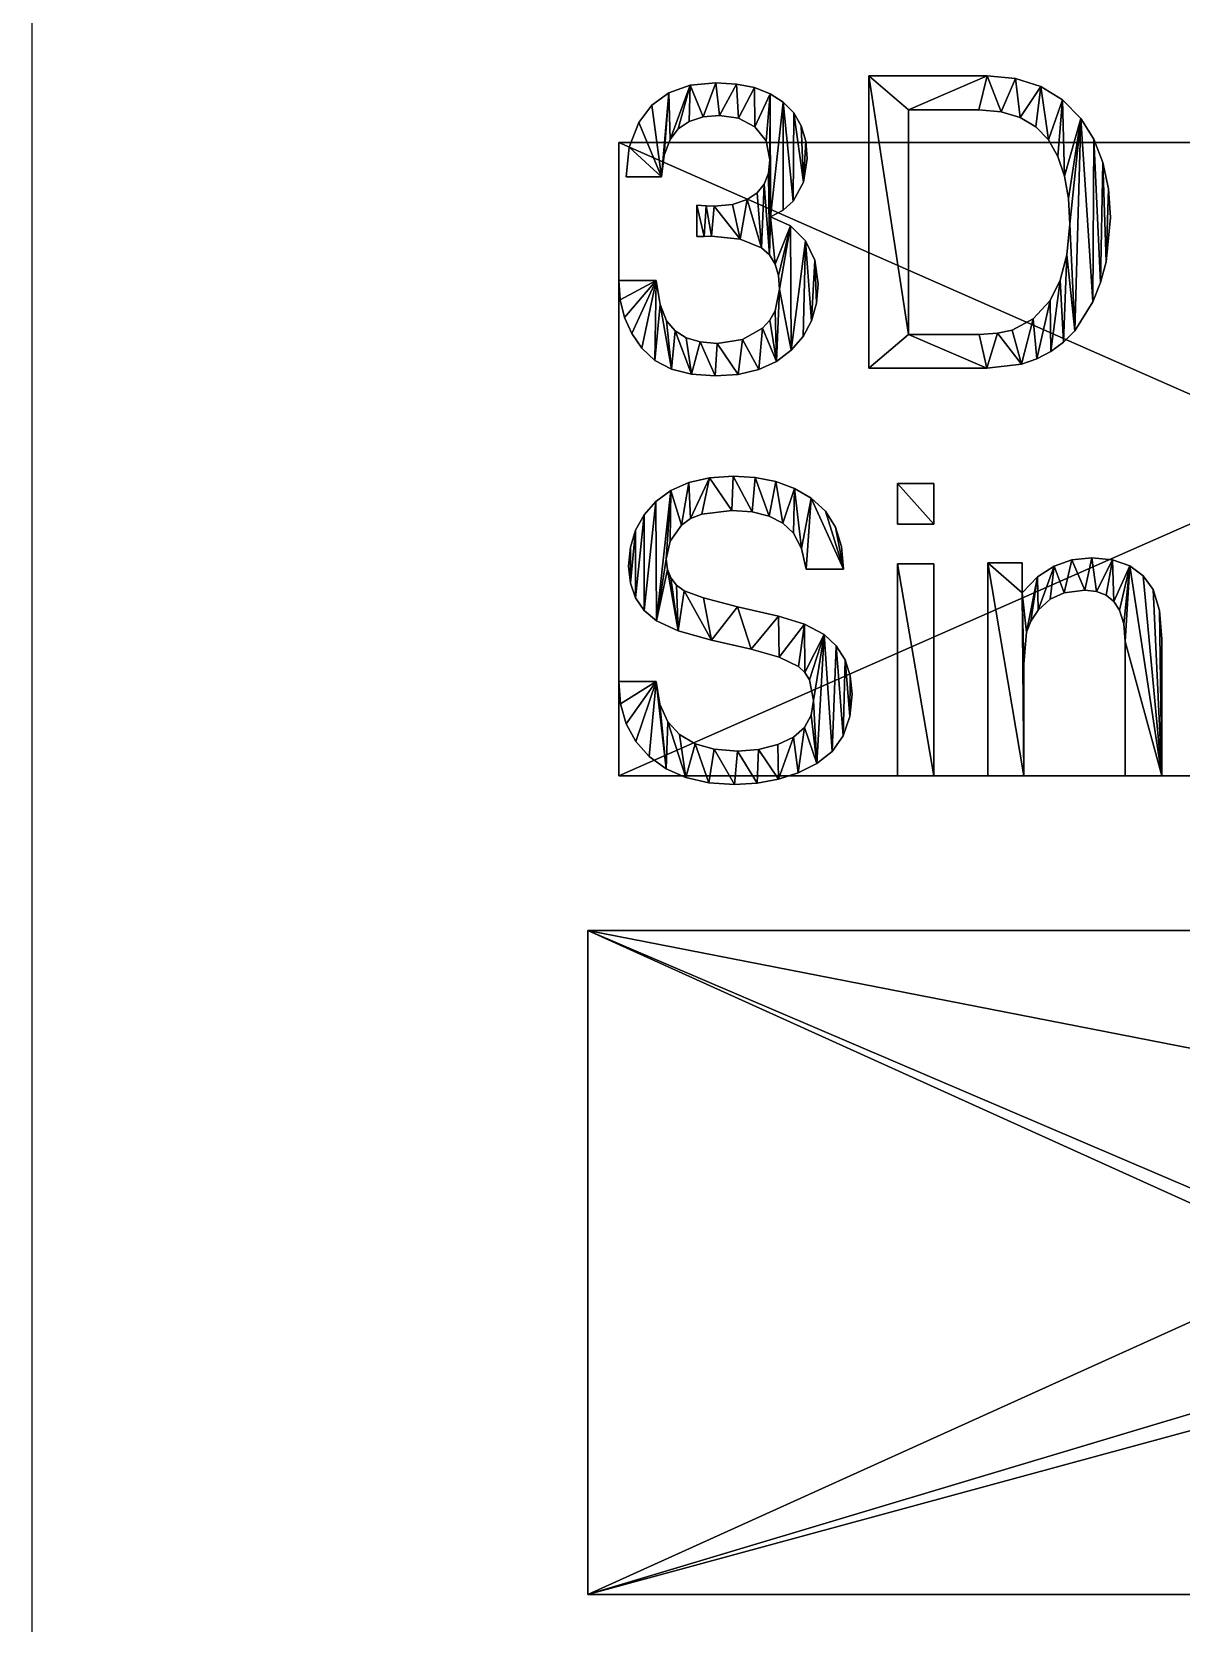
# Model space of a CAD drawing. Extents: x 12 to 260, y 24 to 184.
# Drawn here: x 11.6 to 48.8, y 64.9 to 116.4 of the extents above; entities that cross this region are included whole.
import ezdxf

# ---------------------------------------------------------------- set-up
doc = ezdxf.new("R2010")
doc.units = 0
doc.layers.get('0').update_dxf_attribs({"color": 13, "linetype": 'CONTINUOUS'})

# ---------------------------------------------------------------- blocks, each defined once
blk = doc.blocks.new('BUILD_BOX')
for p, q in [((0, 160.02), (0, 0)), ((0, 160.02, 149.86), (0, 0, 149.86))]:
    blk.add_line(p, q)
at = {"color": 254}
mesh = blk.add_polyface(dxfattribs=at)
corners = [(248.92, 0), (0, 160.02), (0, 0), (248.92, 160.02)]
mesh.append_faces([[corners[k] for k in face] for face in [(0, 1, 2), (1, 0, 3)]], dxfattribs={"vtx0": -1, "color": 254})
blk = doc.blocks.new('3D_PRINTER_BUILD_VOLUME')
blk.add_blockref('BUILD_BOX', (0, 0))
blk = doc.blocks.new('GROUP_5')
at = {"color": 178}
for p, q in [((1.622, 22.111, 0.051), (2.312, 22.353, 0.051)), ((2.312, 22.353, 0.051), (3.138, 22.433, 0.051)), ((3.138, 22.433, 0.051), (3.803, 22.394, 0.051)), ((3.803, 22.394, 0.051), (4.389, 22.276, 0.051)), ((4.389, 22.276, 0.051), (4.895, 22.08, 0.051)), ((8.085, 13.194, 0.051), (8.085, 22.659, 0.051)), ((0.644, 21.145, 0.051), (1.066, 21.708, 0.051)), ((1.066, 21.708, 0.051), (1.622, 22.111, 0.051)), ((4.895, 22.08, 0.051), (5.322, 21.805, 0.051)), ((5.322, 21.805, 0.051), (5.66, 21.456, 0.051)), ((2.279, 21.183, 0.051), (1.923, 20.942, 0.051)), ((2.725, 21.328, 0.051), (2.279, 21.183, 0.051)), ((3.26, 21.377, 0.051), (2.725, 21.328, 0.051)), ((3.87, 21.283, 0.051), (3.26, 21.377, 0.051)), ((4.4, 21.003, 0.051), (3.87, 21.283, 0.051)), ((5.66, 21.456, 0.051), (5.901, 21.036, 0.051)), ((9.374, 21.557, 0.051), (9.374, 14.29, 0.051)), ((12.988, 21.314, 0.051), (12.371, 21.496, 0.051)), ((13.497, 21.01, 0.051), (12.988, 21.314, 0.051)), ((1.656, 20.603, 0.051), (1.464, 20.088, 0.051)), ((1.923, 20.942, 0.051), (1.656, 20.603, 0.051)), ((4.768, 20.55, 0.051), (4.4, 21.003, 0.051)), ((5.901, 21.036, 0.051), (6.046, 20.546, 0.051)), ((13.9, 20.584, 0.051), (13.497, 21.01, 0.051)), ((1.464, 20.088, 0.051), (1.379, 19.392, 0.051)), ((4.89, 19.94, 0.051), (4.768, 20.55, 0.051)), ((6.046, 20.546, 0.051), (6.095, 19.985, 0.051)), ((14.206, 20.049, 0.051), (13.9, 20.584, 0.051)), ((4.844, 19.511, 0.051), (4.89, 19.94, 0.051)), ((6.095, 19.985, 0.051), (5.98, 19.215, 0.051)), ((14.424, 19.415, 0.051), (14.206, 20.049, 0.051)), ((1.379, 19.392, 0.051), (0.232, 19.392, 0.051)), ((4.477, 18.867, 0.051), (4.706, 19.154, 0.051)), ((4.706, 19.154, 0.051), (4.844, 19.511, 0.051)), ((5.98, 19.215, 0.051), (5.637, 18.606, 0.051)), ((14.555, 18.683, 0.051), (14.424, 19.415, 0.051)), ((3.679, 18.497, 0.051), (4.155, 18.651, 0.051)), ((4.155, 18.651, 0.051), (4.477, 18.867, 0.051)), ((5.637, 18.606, 0.051), (5.312, 18.313, 0.051)), ((2.519, 17.453, 0.051), (2.519, 18.477, 0.051)), ((2.519, 18.477, 0.051), (2.822, 18.452, 0.051)), ((2.822, 18.452, 0.051), (3.086, 18.445, 0.051)), ((3.086, 18.445, 0.051), (3.679, 18.497, 0.051)), ((5.312, 18.313, 0.051), (4.903, 18.091, 0.051)), ((4.903, 18.091, 0.051), (5.551, 17.799, 0.051)), ((5.551, 17.799, 0.051), (6.04, 17.321, 0.051)), ((2.761, 17.463, 0.051), (2.519, 17.453, 0.051)), ((2.996, 17.466, 0.051), (2.761, 17.463, 0.051)), ((4.871, 16.86, 0.051), (4.616, 17.086, 0.051)), ((6.04, 17.321, 0.051), (6.347, 16.687, 0.051)), ((5.053, 16.562, 0.051), (4.871, 16.86, 0.051)), ((5.163, 16.193, 0.051), (5.053, 16.562, 0.051)), ((6.347, 16.687, 0.051), (6.449, 15.926, 0.051)), ((0.046, 15.409, 0.051), (0, 16.029, 0.051)), ((0, 16.029, 0.051), (1.211, 16.029, 0.051)), ((1.211, 16.029, 0.051), (1.334, 15.256, 0.051)), ((5.199, 15.752, 0.051), (5.163, 16.193, 0.051)), ((13.955, 15.391, 0.051), (14.282, 16.045, 0.051)), ((5.061, 15.05, 0.051), (5.199, 15.752, 0.051)), ((6.449, 15.926, 0.051), (6.395, 15.296, 0.051)), ((0.184, 14.838, 0.051), (0.046, 15.409, 0.051)), ((1.334, 15.256, 0.051), (1.546, 14.728, 0.051)), ((4.888, 14.752, 0.051), (5.061, 15.05, 0.051)), ((6.395, 15.296, 0.051), (6.232, 14.728, 0.051)), ((13.41, 14.792, 0.051), (13.955, 15.391, 0.051)), ((0.415, 14.316, 0.051), (0.184, 14.838, 0.051)), ((1.546, 14.728, 0.051), (1.817, 14.409, 0.051)), ((4.001, 14.122, 0.051), (4.645, 14.489, 0.051)), ((4.645, 14.489, 0.051), (4.888, 14.752, 0.051)), ((6.232, 14.728, 0.051), (5.96, 14.22, 0.051)), ((12.254, 14.324, 0.051), (12.731, 14.425, 0.051)), ((12.731, 14.425, 0.051), (13.41, 14.792, 0.051)), ((0.738, 13.842, 0.051), (0.415, 14.316, 0.051)), ((1.817, 14.409, 0.051), (2.179, 14.182, 0.051)), ((2.179, 14.182, 0.051), (2.632, 14.045, 0.051)), ((2.632, 14.045, 0.051), (3.176, 14, 0.051)), ((3.176, 14, 0.051), (4.001, 14.122, 0.051)), ((5.96, 14.22, 0.051), (5.579, 13.774, 0.051)), ((14.389, 14.035, 0.051), (13.982, 13.732, 0.051)), ((14.751, 14.405, 0.051), (14.389, 14.035, 0.051)), ((1.163, 13.449, 0.051), (0.738, 13.842, 0.051)), ((1.7, 13.168, 0.051), (1.163, 13.449, 0.051)), ((5.099, 13.411, 0.051), (4.528, 13.151, 0.051)), ((5.579, 13.774, 0.051), (5.099, 13.411, 0.051)), ((13.53, 13.497, 0.051), (13.034, 13.329, 0.051)), ((13.982, 13.732, 0.051), (13.53, 13.497, 0.051)), ((2.35, 12.999, 0.051), (1.7, 13.168, 0.051)), ((3.112, 12.943, 0.051), (2.35, 12.999, 0.051)), ((3.865, 12.995, 0.051), (3.112, 12.943, 0.051)), ((4.528, 13.151, 0.051), (3.865, 12.995, 0.051)), ((1.686, 9.242, 0.051), (2.265, 9.498, 0.051)), ((2.265, 9.498, 0.051), (2.936, 9.651, 0.051)), ((2.936, 9.651, 0.051), (3.698, 9.703, 0.051)), ((3.698, 9.703, 0.051), (4.415, 9.658, 0.051)), ((4.415, 9.658, 0.051), (5.075, 9.523, 0.051)), ((5.075, 9.523, 0.051), (5.679, 9.298, 0.051)), ((5.679, 9.298, 0.051), (6.227, 8.984, 0.051)), ((9.014, 9.464, 0.051), (10.193, 9.464, 0.051)), ((9.014, 8.15, 0.051), (9.014, 9.464, 0.051)), ((10.193, 9.464, 0.051), (10.193, 8.15, 0.051)), ((0.813, 8.447, 0.051), (1.199, 8.884, 0.051)), ((1.199, 8.884, 0.051), (1.686, 9.242, 0.051)), ((6.227, 8.984, 0.051), (6.682, 8.571, 0.051)), ((0.537, 7.952, 0.051), (0.813, 8.447, 0.051)), ((2.318, 8.326, 0.051), (2.03, 8.118, 0.051)), ((2.685, 8.475, 0.051), (2.318, 8.326, 0.051)), ((3.66, 8.594, 0.051), (2.685, 8.475, 0.051)), ((4.311, 8.548, 0.051), (3.66, 8.594, 0.051)), ((4.86, 8.409, 0.051), (4.311, 8.548, 0.051)), ((5.306, 8.178, 0.051), (4.86, 8.409, 0.051)), ((6.682, 8.571, 0.051), (7.008, 8.051, 0.051)), ((0.371, 7.4, 0.051), (0.537, 7.952, 0.051)), ((2.03, 8.118, 0.051), (1.658, 7.602, 0.051)), ((5.651, 7.854, 0.051), (5.306, 8.178, 0.051)), ((5.911, 7.359, 0.051), (5.651, 7.854, 0.051)), ((7.008, 8.051, 0.051), (7.203, 7.423, 0.051)), ((10.193, 8.15, 0.051), (9.014, 8.15, 0.051)), ((0.316, 6.791, 0.051), (0.371, 7.4, 0.051)), ((1.658, 7.602, 0.051), (1.534, 7.01, 0.051)), ((6.063, 6.687, 0.051), (5.911, 7.359, 0.051)), ((7.203, 7.423, 0.051), (7.268, 6.687, 0.051)), ((0.372, 6.238, 0.051), (0.316, 6.791, 0.051)), ((1.534, 7.01, 0.051), (1.57, 6.685, 0.051)), ((9.014, 6.868, 0.051), (10.193, 6.868, 0.051)), ((9.014, 0, 0.051), (9.014, 6.868, 0.051)), ((10.193, 6.868, 0.051), (10.193, 0, 0.051)), ((11.945, 6.9, 0.051), (13.047, 6.9, 0.051)), ((11.945, 0, 0.051), (11.945, 6.9, 0.051)), ((13.047, 6.9, 0.051), (13.047, 5.921, 0.051)), ((13.551, 6.441, 0.051), (14.084, 6.791, 0.051)), ((14.084, 6.791, 0.051), (14.662, 6.989, 0.051)), ((14.662, 6.989, 0.051), (15.302, 7.055, 0.051)), ((15.302, 7.055, 0.051), (15.976, 6.991, 0.051)), ((15.976, 6.991, 0.051), (16.532, 6.799, 0.051)), ((16.532, 6.799, 0.051), (16.969, 6.478, 0.051)), ((0.542, 5.758, 0.051), (0.372, 6.238, 0.051)), ((1.57, 6.685, 0.051), (1.679, 6.407, 0.051)), ((1.679, 6.407, 0.051), (1.86, 6.176, 0.051)), ((7.268, 6.687, 0.051), (6.063, 6.687, 0.051)), ((13.047, 5.921, 0.051), (13.551, 6.441, 0.051)), ((16.969, 6.478, 0.051), (17.286, 6.03, 0.051)), ((0.823, 5.352, 0.051), (0.542, 5.758, 0.051)), ((1.86, 6.176, 0.051), (2.114, 5.992, 0.051)), ((13.958, 5.715, 0.051), (13.569, 5.36, 0.051)), ((14.406, 5.927, 0.051), (13.958, 5.715, 0.051)), ((15.083, 6.011, 0.051), (14.406, 5.927, 0.051)), ((15.457, 5.971, 0.051), (15.083, 6.011, 0.051)), ((15.769, 5.85, 0.051), (15.457, 5.971, 0.051)), ((16.018, 5.649, 0.051), (15.769, 5.85, 0.051)), ((17.286, 6.03, 0.051), (17.499, 5.349, 0.051)), ((1.218, 5.019, 0.051), (0.823, 5.352, 0.051)), ((13.569, 5.36, 0.051), (13.329, 5.013, 0.051)), ((16.204, 5.367, 0.051), (16.018, 5.649, 0.051)), ((16.344, 4.919, 0.051), (16.204, 5.367, 0.051)), ((6.011, 4.914, 0.051), (6.643, 4.574, 0.051)), ((13.329, 5.013, 0.051), (13.192, 4.655, 0.051)), ((6.643, 4.574, 0.051), (7.037, 4.205, 0.051)), ((7.037, 4.205, 0.051), (7.319, 3.761, 0.051)), ((7.319, 3.761, 0.051), (7.488, 3.242, 0.051)), ((6.023, 3.351, 0.051), (5.812, 3.543, 0.051)), ((6.174, 3.104, 0.051), (6.023, 3.351, 0.051)), ((6.295, 2.442, 0.051), (6.174, 3.104, 0.051)), ((7.488, 3.242, 0.051), (7.545, 2.648, 0.051)), ((0.054, 2.327, 0.051), (0, 3.054, 0.051)), ((0, 3.054, 0.051), (1.205, 3.054, 0.051)), ((1.205, 3.054, 0.051), (1.323, 2.324, 0.051)), ((7.545, 2.648, 0.051), (7.473, 1.918, 0.051)), ((0.236, 1.68, 0.051), (0.054, 2.327, 0.051)), ((1.323, 2.324, 0.051), (1.585, 1.746, 0.051)), ((6.223, 1.966, 0.051), (6.295, 2.442, 0.051)), ((0.544, 1.113, 0.051), (0.236, 1.68, 0.051)), ((1.585, 1.746, 0.051), (1.965, 1.334, 0.051)), ((5.65, 1.251, 0.051), (6.008, 1.569, 0.051)), ((6.008, 1.569, 0.051), (6.223, 1.966, 0.051)), ((7.473, 1.918, 0.051), (7.259, 1.3, 0.051)), ((0.98, 0.625, 0.051), (0.544, 1.113, 0.051)), ((1.965, 1.334, 0.051), (2.466, 1.04, 0.051)), ((2.466, 1.04, 0.051), (3.089, 0.864, 0.051)), ((5.148, 1.011, 0.051), (5.65, 1.251, 0.051)), ((7.259, 1.3, 0.051), (6.901, 0.794, 0.051)), ((1.527, 0.23, 0.051), (0.98, 0.625, 0.051)), ((3.089, 0.864, 0.051), (3.834, 0.805, 0.051)), ((3.834, 0.805, 0.051), (4.523, 0.857, 0.051)), ((4.523, 0.857, 0.051), (5.148, 1.011, 0.051)), ((6.901, 0.794, 0.051), (6.401, 0.399, 0.051)), ((2.17, -0.052, 0.051), (1.527, 0.23, 0.051)), ((5.806, 0.103, 0.051), (5.165, -0.108, 0.051)), ((6.401, 0.399, 0.051), (5.806, 0.103, 0.051)), ((2.909, -0.221, 0.051), (2.17, -0.052, 0.051)), ((3.744, -0.277, 0.051), (2.909, -0.221, 0.051)), ((4.477, -0.235, 0.051), (3.744, -0.277, 0.051)), ((5.165, -0.108, 0.051), (4.477, -0.235, 0.051)), ((10.193, 0, 0.051), (9.014, 0, 0.051)), ((13.105, 0, 0.051), (11.945, 0, 0.051)), ((17.569, 0, 0.051), (16.39, 0, 0.051))]:
    blk.add_line(p, q, dxfattribs=at)
for p, q in [((46.5, 20.5, 0.5), (0, 20.5, 0.5)), ((0, 20.5), (0, 20.5, 0.5)), ((0, 20.5), (0, 0)), ((0, 20.5, 0.5), (0, 0, 0.5)), ((46.5, 20.5), (0, 20.5)), ((0, 0), (46.5, 0)), ((0, 0), (0, 0, 0.5)), ((0, 0, 0.5), (46.5, 0, 0.5))]:
    blk.add_line(p, q)
for points in [[(8.085, 22.659, 0.051), (11.919, 22.659, 0.051), (12.84, 22.572, 0.051), (13.652, 22.312, 0.051), (14.354, 21.88, 0.051), (14.947, 21.273, 0.051), (15.367, 20.605, 0.051)], [(0.232, 19.392, 0.051), (0.335, 20.346, 0.051), (0.644, 21.145, 0.051)], [(12.371, 21.496, 0.051), (11.648, 21.557, 0.051), (9.374, 21.557, 0.051)], [(15.367, 20.605, 0.051), (15.667, 19.848, 0.051), (15.847, 19.004, 0.051), (15.907, 18.072, 0.051), (15.765, 16.636, 0.051), (15.588, 15.973, 0.051)], [(14.282, 16.045, 0.051), (14.502, 16.86, 0.051), (14.599, 17.852, 0.051), (14.555, 18.683, 0.051)], [(4.616, 17.086, 0.051), (3.92, 17.371, 0.051), (2.996, 17.466, 0.051)], [(15.588, 15.973, 0.051), (15.34, 15.346, 0.051), (14.751, 14.405, 0.051)], [(9.374, 14.29, 0.051), (11.661, 14.29, 0.051), (12.254, 14.324, 0.051)], [(13.034, 13.329, 0.051), (11.906, 13.194, 0.051), (8.085, 13.194, 0.051)], [(2.114, 5.992, 0.051), (2.734, 5.76, 0.051), (3.834, 5.476, 0.051), (5.161, 5.173, 0.051), (6.011, 4.914, 0.051)], [(17.499, 5.349, 0.051), (17.569, 4.426, 0.051), (17.569, 0, 0.051)], [(5.812, 3.543, 0.051), (5.183, 3.845, 0.051), (4.278, 4.104, 0.051), (2.996, 4.394, 0.051), (1.923, 4.692, 0.051), (1.218, 5.019, 0.051)], [(13.192, 4.655, 0.051), (13.105, 3.614, 0.051), (13.105, 0, 0.051)], [(16.39, 0, 0.051), (16.39, 4.349, 0.051), (16.344, 4.919, 0.051)]]:
    blk.add_polyline3d(points, dxfattribs=at)
mesh = blk.add_polyface(dxfattribs=at)
corners = [(1.379, 19.392, 0.051), (0.335, 20.346, 0.051), (0.232, 19.392, 0.051), (0.644, 21.145, 0.051), (1.066, 21.708, 0.051), (1.622, 22.111, 0.051), (1.464, 20.088, 0.051), (1.656, 20.603, 0.051), (2.312, 22.353, 0.051), (1.923, 20.942, 0.051), (2.279, 21.183, 0.051), (2.725, 21.328, 0.051), (3.138, 22.433, 0.051), (3.26, 21.377, 0.051), (3.803, 22.394, 0.051), (3.87, 21.283, 0.051), (4.389, 22.276, 0.051), (4.4, 21.003, 0.051), (4.895, 22.08, 0.051), (4.768, 20.55, 0.051), (4.89, 19.94, 0.051), (0.046, 15.409, 0.051), (1.211, 16.029, 0.051), (0, 16.029, 0.051), (0.184, 14.838, 0.051), (0.415, 14.316, 0.051), (0.738, 13.842, 0.051), (1.163, 13.449, 0.051), (1.334, 15.256, 0.051), (1.7, 13.168, 0.051), (1.546, 14.728, 0.051), (1.817, 14.409, 0.051), (2.35, 12.999, 0.051), (2.179, 14.182, 0.051), (2.632, 14.045, 0.051), (3.112, 12.943, 0.051), (3.176, 14, 0.051), (3.865, 12.995, 0.051), (4.001, 14.122, 0.051), (4.528, 13.151, 0.051), (4.645, 14.489, 0.051), (5.099, 13.411, 0.051), (4.888, 14.752, 0.051), (5.061, 15.05, 0.051), (5.199, 15.752, 0.051), (5.579, 13.774, 0.051), (5.551, 17.799, 0.051), (6.04, 17.321, 0.051), (5.96, 14.22, 0.051), (6.232, 14.728, 0.051), (6.347, 16.687, 0.051), (6.395, 15.296, 0.051), (6.449, 15.926, 0.051), (2.761, 17.463, 0.051), (2.519, 18.477, 0.051), (2.519, 17.453, 0.051), (2.822, 18.452, 0.051), (2.996, 17.466, 0.051), (3.086, 18.445, 0.051), (3.92, 17.371, 0.051), (3.679, 18.497, 0.051), (4.155, 18.651, 0.051), (4.616, 17.086, 0.051), (4.477, 18.867, 0.051), (4.706, 19.154, 0.051), (4.871, 16.86, 0.051), (4.844, 19.511, 0.051), (4.903, 18.091, 0.051), (5.053, 16.562, 0.051), (5.163, 16.193, 0.051), (5.322, 21.805, 0.051), (5.312, 18.313, 0.051), (5.637, 18.606, 0.051), (5.66, 21.456, 0.051), (5.98, 19.215, 0.051), (5.901, 21.036, 0.051), (6.046, 20.546, 0.051), (6.095, 19.985, 0.051)]
mesh.append_faces([[corners[k] for k in face] for face in [(0, 1, 2), (21, 22, 23), (50, 51, 52), (53, 54, 55), (76, 74, 77)]], dxfattribs={"vtx0": -1, "color": 178})
mesh.append_faces([[corners[k] for k in face] for face in [(1, 0, 3), (3, 0, 4), (4, 0, 5), (5, 7, 8), (8, 11, 12), (12, 13, 14), (14, 15, 16), (16, 17, 18), (22, 27, 28), (28, 29, 30), (30, 29, 31), (31, 32, 33), (33, 32, 34), (34, 35, 36), (36, 37, 38), (38, 39, 40), (40, 41, 42), (42, 41, 43), (43, 41, 44), (46, 45, 47), (47, 49, 50), (54, 53, 56), (56, 57, 58), (58, 59, 60), (60, 59, 61), (61, 62, 63), (63, 62, 64), (64, 65, 66), (66, 65, 20), (67, 68, 46), (70, 72, 73), (73, 74, 75), (75, 74, 76)]], dxfattribs={"vtx0": -1, "vtx1": -1, "color": 178})
mesh.append_faces([[corners[k] for k in face] for face in [(44, 45, 46), (20, 65, 67), (20, 67, 18)]], dxfattribs={"vtx0": -1, "vtx1": -1, "vtx2": -1, "color": 178})
mesh.append_faces([[corners[k] for k in face] for face in [(5, 0, 6), (5, 6, 7), (8, 7, 9), (8, 9, 10), (8, 10, 11), (12, 11, 13), (14, 13, 15), (16, 15, 17), (18, 17, 19), (18, 19, 20), (22, 21, 24), (22, 24, 25), (22, 25, 26), (22, 26, 27), (28, 27, 29), (31, 29, 32), (34, 32, 35), (36, 35, 37), (38, 37, 39), (40, 39, 41), (44, 41, 45), (47, 45, 48), (47, 48, 49), (50, 49, 51), (56, 53, 57), (58, 57, 59), (61, 59, 62), (64, 62, 65), (67, 65, 68), (46, 68, 69), (46, 69, 44), (67, 70, 18), (70, 67, 71), (70, 71, 72), (73, 72, 74)]], dxfattribs={"vtx0": -1, "vtx2": -1, "color": 178})
mesh = blk.add_polyface(dxfattribs=at)
corners = [(8.085, 13.194, 0.051), (9.374, 14.29, 0.051), (8.085, 22.659, 0.051), (11.906, 13.194, 0.051), (11.661, 14.29, 0.051), (12.254, 14.324, 0.051), (13.034, 13.329, 0.051), (12.731, 14.425, 0.051), (13.41, 14.792, 0.051), (13.53, 13.497, 0.051), (13.955, 15.391, 0.051), (13.982, 13.732, 0.051), (14.282, 16.045, 0.051), (14.389, 14.035, 0.051), (14.502, 16.86, 0.051), (14.751, 14.405, 0.051), (14.599, 17.852, 0.051), (9.374, 21.557, 0.051), (11.919, 22.659, 0.051), (11.648, 21.557, 0.051), (12.371, 21.496, 0.051), (12.84, 22.572, 0.051), (12.988, 21.314, 0.051), (13.652, 22.312, 0.051), (13.497, 21.01, 0.051), (13.9, 20.584, 0.051), (14.354, 21.88, 0.051), (14.206, 20.049, 0.051), (14.424, 19.415, 0.051), (14.947, 21.273, 0.051), (14.555, 18.683, 0.051), (15.34, 15.346, 0.051), (15.367, 20.605, 0.051), (15.588, 15.973, 0.051), (15.667, 19.848, 0.051), (15.765, 16.636, 0.051), (15.847, 19.004, 0.051), (15.907, 18.072, 0.051)]
mesh.append_faces([[corners[k] for k in face] for face in [(36, 35, 37)]], dxfattribs={"vtx0": -1, "color": 178})
mesh.append_faces([[corners[k] for k in face] for face in [(0, 1, 2), (1, 3, 4), (4, 3, 5), (5, 6, 7), (7, 6, 8), (8, 9, 10), (10, 11, 12), (12, 13, 14), (14, 15, 16), (2, 17, 18), (17, 2, 1), (18, 20, 21), (21, 22, 23), (23, 25, 26), (26, 28, 29), (29, 31, 32), (32, 33, 34), (34, 35, 36)]], dxfattribs={"vtx0": -1, "vtx1": -1, "color": 178})
mesh.append_faces([[corners[k] for k in face] for face in [(29, 16, 15)]], dxfattribs={"vtx0": -1, "vtx1": -1, "vtx2": -1, "color": 178})
mesh.append_faces([[corners[k] for k in face] for face in [(1, 0, 3), (5, 3, 6), (8, 6, 9), (10, 9, 11), (12, 11, 13), (14, 13, 15), (18, 17, 19), (18, 19, 20), (21, 20, 22), (23, 22, 24), (23, 24, 25), (26, 25, 27), (26, 27, 28), (29, 28, 30), (29, 30, 16), (29, 15, 31), (32, 31, 33), (34, 33, 35)]], dxfattribs={"vtx0": -1, "vtx2": -1, "color": 178})
mesh = blk.add_polyface()
corners = [(0, 20.5, 0.5), (46.5, 20.5), (0, 20.5), (46.5, 20.5, 0.5)]
mesh.append_faces([[corners[k] for k in face] for face in [(0, 1, 2), (1, 0, 3)]], dxfattribs={"vtx0": -1})
mesh = blk.add_polyface()
corners = [(0, 20.5, 0.5), (0, 0), (0, 0, 0.5), (0, 20.5)]
mesh.append_faces([[corners[k] for k in face] for face in [(0, 1, 2), (1, 0, 3)]], dxfattribs={"vtx0": -1})
mesh = blk.add_polyface()
corners = [(46.5, 0, 0.5), (0, 20.5, 0.5), (0, 0, 0.5), (46.5, 20.5, 0.5)]
mesh.append_faces([[corners[k] for k in face] for face in [(0, 1, 2), (1, 0, 3)]], dxfattribs={"vtx0": -1})
mesh = blk.add_polyface()
corners = [(46.5, 20.5), (0, 0), (0, 20.5), (46.5, 0)]
mesh.append_faces([[corners[k] for k in face] for face in [(0, 1, 2), (1, 0, 3)]], dxfattribs={"vtx0": -1})
mesh = blk.add_polyface(dxfattribs=at)
corners = [(0.054, 2.327, 0.051), (1.205, 3.054, 0.051), (0, 3.054, 0.051), (0.236, 1.68, 0.051), (0.544, 1.113, 0.051), (0.98, 0.625, 0.051), (1.527, 0.23, 0.051), (1.323, 2.324, 0.051), (1.585, 1.746, 0.051), (2.17, -0.052, 0.051), (1.965, 1.334, 0.051), (2.466, 1.04, 0.051), (2.909, -0.221, 0.051), (3.089, 0.864, 0.051), (3.744, -0.277, 0.051), (3.834, 0.805, 0.051), (4.477, -0.235, 0.051), (4.523, 0.857, 0.051), (5.165, -0.108, 0.051), (5.148, 1.011, 0.051), (5.65, 1.251, 0.051), (5.806, 0.103, 0.051), (6.008, 1.569, 0.051), (6.401, 0.399, 0.051), (6.223, 1.966, 0.051), (6.295, 2.442, 0.051), (1.218, 5.019, 0.051), (1.57, 6.685, 0.051), (1.534, 7.01, 0.051), (1.923, 4.692, 0.051), (1.679, 6.407, 0.051), (1.86, 6.176, 0.051), (2.114, 5.992, 0.051), (2.996, 4.394, 0.051), (2.734, 5.76, 0.051), (3.834, 5.476, 0.051), (4.278, 4.104, 0.051), (5.161, 5.173, 0.051), (5.183, 3.845, 0.051), (6.011, 4.914, 0.051), (5.812, 3.543, 0.051), (6.023, 3.351, 0.051), (6.643, 4.574, 0.051), (6.174, 3.104, 0.051), (6.901, 0.794, 0.051), (7.037, 4.205, 0.051), (7.259, 1.3, 0.051), (7.319, 3.761, 0.051), (7.473, 1.918, 0.051), (7.488, 3.242, 0.051), (7.545, 2.648, 0.051), (0.372, 6.238, 0.051), (0.371, 7.4, 0.051), (0.316, 6.791, 0.051), (0.537, 7.952, 0.051), (0.542, 5.758, 0.051), (0.813, 8.447, 0.051), (0.823, 5.352, 0.051), (1.199, 8.884, 0.051), (1.686, 9.242, 0.051), (1.658, 7.602, 0.051), (2.03, 8.118, 0.051), (2.265, 9.498, 0.051), (2.318, 8.326, 0.051), (2.936, 9.651, 0.051), (2.685, 8.475, 0.051), (3.66, 8.594, 0.051), (3.698, 9.703, 0.051), (4.311, 8.548, 0.051), (4.415, 9.658, 0.051), (4.86, 8.409, 0.051), (5.075, 9.523, 0.051), (5.306, 8.178, 0.051), (5.679, 9.298, 0.051), (5.651, 7.854, 0.051), (5.911, 7.359, 0.051), (6.227, 8.984, 0.051), (6.063, 6.687, 0.051), (7.268, 6.687, 0.051), (6.682, 8.571, 0.051), (7.008, 8.051, 0.051), (7.203, 7.423, 0.051)]
mesh.append_faces([[corners[k] for k in face] for face in [(0, 1, 2), (49, 48, 50), (51, 52, 53), (80, 78, 81)]], dxfattribs={"vtx0": -1, "color": 178})
mesh.append_faces([[corners[k] for k in face] for face in [(1, 6, 7), (7, 6, 8), (8, 9, 10), (10, 9, 11), (11, 12, 13), (13, 14, 15), (15, 16, 17), (17, 18, 19), (19, 18, 20), (20, 21, 22), (22, 23, 24), (24, 23, 25), (27, 29, 30), (30, 29, 31), (31, 29, 32), (32, 33, 34), (34, 33, 35), (35, 36, 37), (37, 38, 39), (39, 41, 42), (42, 44, 45), (45, 46, 47), (47, 48, 49), (52, 51, 54), (54, 55, 56), (56, 57, 58), (58, 26, 59), (59, 61, 62), (62, 63, 64), (64, 66, 67), (67, 68, 69), (69, 70, 71), (71, 72, 73), (73, 75, 76), (76, 78, 79), (79, 78, 80)]], dxfattribs={"vtx0": -1, "vtx1": -1, "color": 178})
mesh.append_faces([[corners[k] for k in face] for face in [(42, 25, 23), (59, 26, 28)]], dxfattribs={"vtx0": -1, "vtx1": -1, "vtx2": -1, "color": 178})
mesh.append_faces([[corners[k] for k in face] for face in [(1, 0, 3), (1, 3, 4), (1, 4, 5), (1, 5, 6), (8, 6, 9), (11, 9, 12), (13, 12, 14), (15, 14, 16), (17, 16, 18), (20, 18, 21), (22, 21, 23), (26, 27, 28), (27, 26, 29), (32, 29, 33), (35, 33, 36), (37, 36, 38), (39, 38, 40), (39, 40, 41), (42, 41, 43), (42, 43, 25), (42, 23, 44), (45, 44, 46), (47, 46, 48), (54, 51, 55), (56, 55, 57), (58, 57, 26), (59, 28, 60), (59, 60, 61), (62, 61, 63), (64, 63, 65), (64, 65, 66), (67, 66, 68), (69, 68, 70), (71, 70, 72), (73, 72, 74), (73, 74, 75), (76, 75, 77), (76, 77, 78)]], dxfattribs={"vtx0": -1, "vtx2": -1, "color": 178})
mesh = blk.add_polyface(dxfattribs=at)
corners = [(10.193, 8.15, 0.051), (9.014, 9.464, 0.051), (9.014, 8.15, 0.051), (10.193, 9.464, 0.051)]
mesh.append_faces([[corners[k] for k in face] for face in [(0, 1, 2), (1, 0, 3)]], dxfattribs={"vtx0": -1, "color": 178})
mesh = blk.add_polyface(dxfattribs=at)
corners = [(10.193, 0, 0.051), (9.014, 6.868, 0.051), (9.014, 0, 0.051), (10.193, 6.868, 0.051)]
mesh.append_faces([[corners[k] for k in face] for face in [(0, 1, 2), (1, 0, 3)]], dxfattribs={"vtx0": -1, "color": 178})
mesh = blk.add_polyface(dxfattribs=at)
corners = [(17.569, 0, 0.051), (16.39, 4.349, 0.051), (16.39, 0, 0.051), (16.532, 6.799, 0.051), (16.969, 6.478, 0.051), (17.286, 6.03, 0.051), (17.499, 5.349, 0.051), (17.569, 4.426, 0.051), (13.105, 0, 0.051), (11.945, 6.9, 0.051), (11.945, 0, 0.051), (13.047, 5.921, 0.051), (13.105, 3.614, 0.051), (13.192, 4.655, 0.051), (13.551, 6.441, 0.051), (13.329, 5.013, 0.051), (13.569, 5.36, 0.051), (14.084, 6.791, 0.051), (13.958, 5.715, 0.051), (14.406, 5.927, 0.051), (14.662, 6.989, 0.051), (15.083, 6.011, 0.051), (15.302, 7.055, 0.051), (15.457, 5.971, 0.051), (15.976, 6.991, 0.051), (15.769, 5.85, 0.051), (16.018, 5.649, 0.051), (16.204, 5.367, 0.051), (16.344, 4.919, 0.051), (13.047, 6.9, 0.051)]
mesh.append_faces([[corners[k] for k in face] for face in [(0, 1, 2), (6, 0, 7), (8, 9, 10)]], dxfattribs={"vtx0": -1, "color": 178})
mesh.append_faces([[corners[k] for k in face] for face in [(3, 0, 4), (4, 0, 5), (5, 0, 6), (11, 13, 14), (14, 16, 17), (17, 19, 20), (20, 21, 22), (22, 23, 24), (24, 26, 3)]], dxfattribs={"vtx0": -1, "vtx1": -1, "color": 178})
mesh.append_faces([[corners[k] for k in face] for face in [(1, 0, 3), (9, 8, 11)]], dxfattribs={"vtx0": -1, "vtx1": -1, "vtx2": -1, "color": 178})
mesh.append_faces([[corners[k] for k in face] for face in [(11, 8, 12), (11, 12, 13), (14, 13, 15), (14, 15, 16), (17, 16, 18), (17, 18, 19), (20, 19, 21), (22, 21, 23), (24, 23, 25), (24, 25, 26), (3, 26, 27), (3, 27, 28), (3, 28, 1)]], dxfattribs={"vtx0": -1, "vtx2": -1, "color": 178})
mesh.append_faces([[corners[k] for k in face] for face in [(29, 9, 11)]], dxfattribs={"vtx1": -1, "color": 178})
mesh = blk.add_polyface()
corners = [(46.5, 0, 0.5), (0, 0), (46.5, 0), (0, 0, 0.5)]
mesh.append_faces([[corners[k] for k in face] for face in [(0, 1, 2), (1, 0, 3)]], dxfattribs={"vtx0": -1})
blk = doc.blocks.new('GROUP_6')
for p, q in [((47.5, 21.5), (0, 21.5)), ((0, 21.5), (0, 21.5, 1.1)), ((0, 21.5), (0, 0)), ((47.5, 21.5, 1.1), (0, 21.5, 1.1)), ((0, 21.5, 1.1), (0, 0, 1.1)), ((47.5, 0), (47.5, 21.5)), ((47.5, 14.75, 1.1), (47.5, 21.5, 1.1)), ((47.5, 21.5), (47.5, 21.5, 1.1)), ((34.5, 6.75, 1.1), (34.5, 14.75, 1.1)), ((34.5, 14.75, 1.1), (47.5, 14.75, 1.1)), ((34.5, 6.75, 0.5), (34.5, 14.75, 0.5)), ((34.5, 14.75, 0.5), (47.5, 14.75, 0.5)), ((34.5, 14.75, 0.5), (34.5, 14.75, 1.1)), ((47.5, 14.75, 0.5), (47.5, 14.75, 1.1)), ((47.5, 6.75, 0.5), (47.5, 14.75, 0.5)), ((37.565, 11.267, 0.5), (37.565, 13.165, 0.5)), ((37.565, 11.267, 0.7), (37.565, 13.165, 0.7)), ((37.565, 13.165, 0.5), (37.565, 13.165, 0.7)), ((38.168, 12.915, 0.5), (38.168, 12.915, 0.7)), ((38.686, 12.518, 0.5), (38.686, 12.518, 0.7)), ((39.083, 12, 0.5), (39.083, 12, 0.7)), ((39.333, 11.397, 0.5), (39.333, 11.397, 0.7)), ((37.565, 10.222), (37.565, 11.267)), ((38.101, 11.267), (37.565, 11.267)), ((37.565, 10.222, 0.5), (37.565, 11.267, 0.5)), ((37.565, 11.267, 0.5), (37.565, 11.267)), ((37.565, 11.267, 0.7), (37.565, 11.267, 0.5)), ((38.101, 11.267, 0.7), (37.565, 11.267, 0.7)), ((38.101, 11.267, 0.7), (38.101, 11.267)), ((38.101, 11.267), (39.35, 11.267)), ((38.101, 11.267, 0.7), (39.35, 11.267, 0.7)), ((39.35, 11.267, 0.7), (39.35, 11.267, 0.5)), ((39.35, 11.267, 0.5), (39.35, 11.267)), ((39.418, 10.75, 0.5), (39.418, 10.75)), ((37.565, 10.222, 0.7), (37.565, 10.222, 0.5)), ((37.565, 10.222, 0.7), (38.101, 10.222, 0.7)), ((37.565, 10.222), (38.101, 10.222)), ((37.565, 10.222, 0.5), (37.565, 10.222)), ((37.565, 8.335, 0.7), (37.565, 10.222, 0.7)), ((37.565, 8.335, 0.5), (37.565, 10.222, 0.5)), ((38.101, 10.222, 0.7), (39.349, 10.222, 0.7)), ((38.101, 10.222, 0.7), (38.101, 10.222)), ((38.101, 10.222), (39.349, 10.222)), ((39.333, 10.103, 0.5), (39.333, 10.103, 0.7)), ((39.349, 10.222, 0.5), (39.349, 10.222)), ((39.349, 10.222, 0.7), (39.349, 10.222, 0.5)), ((39.083, 9.5, 0.5), (39.083, 9.5, 0.7)), ((38.686, 8.982, 0.5), (38.686, 8.982, 0.7)), ((37.565, 8.335, 0.5), (37.565, 8.335, 0.7)), ((38.168, 8.585, 0.5), (38.168, 8.585, 0.7)), ((47.5, 6.75, 0.5), (34.5, 6.75, 0.5)), ((34.5, 6.75, 0.5), (34.5, 6.75, 1.1)), ((47.5, 6.75, 1.1), (34.5, 6.75, 1.1)), ((47.5, 6.75, 0.5), (47.5, 6.75, 1.1)), ((47.5, 0, 1.1), (47.5, 6.75, 1.1)), ((0, 0), (47.5, 0)), ((0, 0), (0, 0, 1.1)), ((0, 0, 1.1), (47.5, 0, 1.1)), ((47.5, 0), (47.5, 0, 1.1))]:
    blk.add_line(p, q)
at = {"extrusion": (0, 0, -1)}
for centre, start, end in [((-36.918, 10.75, -0.5), 105, 168.0027), ((-36.918, 10.75, -0.7), 105, 168.0027), ((-36.918, 10.75), 168.0027, 192.2598), ((-36.918, 10.75, -0.5), 168.0027, 192.2598), ((-36.918, 10.75, -0.5), 192.2598, 255), ((-36.918, 10.75, -0.7), 192.2598, 255)]:
    blk.add_arc(centre, 2.5, start, end, dxfattribs=at)
mesh = blk.add_polyface()
corners = [(0, 21.5, 1.1), (47.5, 21.5), (0, 21.5), (47.5, 21.5, 1.1)]
mesh.append_faces([[corners[k] for k in face] for face in [(0, 1, 2), (1, 0, 3)]], dxfattribs={"vtx0": -1})
mesh = blk.add_polyface()
corners = [(0, 21.5, 1.1), (0, 0), (0, 0, 1.1), (0, 21.5)]
mesh.append_faces([[corners[k] for k in face] for face in [(0, 1, 2), (1, 0, 3)]], dxfattribs={"vtx0": -1})
mesh = blk.add_polyface()
corners = [(47.5, 21.5), (0, 0), (0, 21.5), (37.565, 11.267), (38.101, 11.267), (39.35, 11.267), (39.418, 10.75), (47.5, 0), (37.565, 10.222), (38.101, 10.222), (39.349, 10.222)]
mesh.append_faces([[corners[k] for k in face] for face in [(0, 1, 2)]], dxfattribs={"vtx0": -1})
mesh.append_faces([[corners[k] for k in face] for face in [(3, 0, 4), (4, 0, 5), (5, 0, 6), (1, 8, 7), (8, 1, 3)]], dxfattribs={"vtx0": -1, "vtx1": -1})
mesh.append_faces([[corners[k] for k in face] for face in [(1, 0, 3)]], dxfattribs={"vtx0": -1, "vtx1": -1, "vtx2": -1})
mesh.append_faces([[corners[k] for k in face] for face in [(6, 0, 7), (7, 8, 9), (7, 9, 10), (7, 10, 6)]], dxfattribs={"vtx0": -1, "vtx2": -1})
mesh = blk.add_polyface()
corners = [(47.5, 0, 1.1), (0, 21.5, 1.1), (0, 0, 1.1), (34.5, 6.75, 1.1), (47.5, 6.75, 1.1), (34.5, 14.75, 1.1), (47.5, 21.5, 1.1), (47.5, 14.75, 1.1)]
mesh.append_faces([[corners[k] for k in face] for face in [(0, 1, 2), (3, 0, 4), (6, 5, 7)]], dxfattribs={"vtx0": -1})
mesh.append_faces([[corners[k] for k in face] for face in [(1, 5, 6), (5, 1, 3)]], dxfattribs={"vtx0": -1, "vtx1": -1})
mesh.append_faces([[corners[k] for k in face] for face in [(1, 0, 3)]], dxfattribs={"vtx0": -1, "vtx1": -1, "vtx2": -1})
mesh = blk.add_polyface()
corners = [(47.5, 0), (47.5, 6.75, 0.5), (47.5, 0, 1.1), (47.5, 21.5), (47.5, 14.75, 0.5), (47.5, 14.75, 1.1), (47.5, 21.5, 1.1), (47.5, 6.75, 1.1)]
mesh.append_faces([[corners[k] for k in face] for face in [(5, 3, 6)]], dxfattribs={"vtx0": -1})
mesh.append_faces([[corners[k] for k in face] for face in [(0, 1, 2), (1, 3, 4), (4, 3, 5)]], dxfattribs={"vtx0": -1, "vtx1": -1})
mesh.append_faces([[corners[k] for k in face] for face in [(1, 0, 3)]], dxfattribs={"vtx0": -1, "vtx2": -1})
mesh.append_faces([[corners[k] for k in face] for face in [(7, 2, 1)]], dxfattribs={"vtx1": -1})
mesh = blk.add_polyface()
corners = [(47.5, 14.75, 1.1), (34.5, 14.75, 0.5), (47.5, 14.75, 0.5), (34.5, 14.75, 1.1)]
mesh.append_faces([[corners[k] for k in face] for face in [(0, 1, 2), (1, 0, 3)]], dxfattribs={"vtx0": -1})
mesh = blk.add_polyface()
corners = [(34.5, 14.75, 0.5), (34.5, 6.75, 1.1), (34.5, 6.75, 0.5), (34.5, 14.75, 1.1)]
mesh.append_faces([[corners[k] for k in face] for face in [(0, 1, 2), (1, 0, 3)]], dxfattribs={"vtx0": -1})
mesh = blk.add_polyface()
corners = [(34.5, 6.75, 0.5), (37.565, 8.335, 0.5), (34.5, 14.75, 0.5), (47.5, 6.75, 0.5), (37.565, 10.222, 0.5), (38.168, 8.585, 0.5), (38.686, 8.982, 0.5), (39.083, 9.5, 0.5), (39.333, 10.103, 0.5), (39.349, 10.222, 0.5), (39.418, 10.75, 0.5), (37.565, 13.165, 0.5), (47.5, 14.75, 0.5), (37.565, 11.267, 0.5), (38.168, 12.915, 0.5), (38.686, 12.518, 0.5), (39.083, 12, 0.5), (39.333, 11.397, 0.5), (39.35, 11.267, 0.5)]
mesh.append_faces([[corners[k] for k in face] for face in [(11, 4, 13)]], dxfattribs={"vtx0": -1})
mesh.append_faces([[corners[k] for k in face] for face in [(0, 1, 2), (1, 3, 5), (5, 3, 6), (6, 3, 7), (7, 3, 8), (8, 3, 9), (9, 3, 10), (2, 11, 12), (12, 10, 3)]], dxfattribs={"vtx0": -1, "vtx1": -1})
mesh.append_faces([[corners[k] for k in face] for face in [(11, 2, 4)]], dxfattribs={"vtx0": -1, "vtx1": -1, "vtx2": -1})
mesh.append_faces([[corners[k] for k in face] for face in [(1, 0, 3), (2, 1, 4), (12, 11, 14), (12, 14, 15), (12, 15, 16), (12, 16, 17), (12, 17, 18), (12, 18, 10)]], dxfattribs={"vtx0": -1, "vtx2": -1})
mesh = blk.add_polyface()
corners = [(37.565, 13.165, 0.7), (38.168, 12.915, 0.5), (37.565, 13.165, 0.5), (38.168, 12.915, 0.7)]
mesh.append_faces([[corners[k] for k in face] for face in [(0, 1, 2), (1, 0, 3)]], dxfattribs={"vtx0": -1})
mesh = blk.add_polyface()
corners = [(37.565, 13.165, 0.7), (37.565, 11.267, 0.5), (37.565, 11.267, 0.7), (37.565, 13.165, 0.5)]
mesh.append_faces([[corners[k] for k in face] for face in [(0, 1, 2), (1, 0, 3)]], dxfattribs={"vtx0": -1})
mesh = blk.add_polyface()
corners = [(38.101, 11.267, 0.7), (37.565, 13.165, 0.7), (37.565, 11.267, 0.7), (38.168, 12.915, 0.7), (39.35, 11.267, 0.7), (38.686, 12.518, 0.7), (39.083, 12, 0.7), (39.333, 11.397, 0.7)]
mesh.append_faces([[corners[k] for k in face] for face in [(0, 1, 2), (6, 4, 7)]], dxfattribs={"vtx0": -1})
mesh.append_faces([[corners[k] for k in face] for face in [(1, 0, 3), (3, 4, 5), (5, 4, 6)]], dxfattribs={"vtx0": -1, "vtx1": -1})
mesh.append_faces([[corners[k] for k in face] for face in [(3, 0, 4)]], dxfattribs={"vtx0": -1, "vtx2": -1})
mesh = blk.add_polyface()
corners = [(38.168, 12.915, 0.7), (38.686, 12.518, 0.5), (38.168, 12.915, 0.5), (38.686, 12.518, 0.7)]
mesh.append_faces([[corners[k] for k in face] for face in [(0, 1, 2), (1, 0, 3)]], dxfattribs={"vtx0": -1})
mesh = blk.add_polyface()
corners = [(38.686, 12.518, 0.5), (39.083, 12, 0.7), (39.083, 12, 0.5), (38.686, 12.518, 0.7)]
mesh.append_faces([[corners[k] for k in face] for face in [(0, 1, 2), (1, 0, 3)]], dxfattribs={"vtx0": -1})
mesh = blk.add_polyface()
corners = [(39.083, 12, 0.5), (39.333, 11.397, 0.7), (39.333, 11.397, 0.5), (39.083, 12, 0.7)]
mesh.append_faces([[corners[k] for k in face] for face in [(0, 1, 2), (1, 0, 3)]], dxfattribs={"vtx0": -1})
mesh = blk.add_polyface()
corners = [(39.333, 11.397, 0.5), (39.35, 11.267, 0.7), (39.35, 11.267, 0.5), (39.333, 11.397, 0.7)]
mesh.append_faces([[corners[k] for k in face] for face in [(0, 1, 2), (1, 0, 3)]], dxfattribs={"vtx0": -1})
mesh = blk.add_polyface()
corners = [(38.101, 11.267, 0.7), (37.565, 11.267), (38.101, 11.267), (37.565, 11.267, 0.5), (37.565, 11.267, 0.7)]
mesh.append_faces([[corners[k] for k in face] for face in [(0, 1, 2), (3, 0, 4)]], dxfattribs={"vtx0": -1})
mesh.append_faces([[corners[k] for k in face] for face in [(1, 0, 3)]], dxfattribs={"vtx0": -1, "vtx1": -1})
mesh = blk.add_polyface()
corners = [(37.565, 11.267), (37.565, 10.222, 0.5), (37.565, 10.222), (37.565, 11.267, 0.5)]
mesh.append_faces([[corners[k] for k in face] for face in [(0, 1, 2), (1, 0, 3)]], dxfattribs={"vtx0": -1})
mesh = blk.add_polyface()
corners = [(39.35, 11.267, 0.5), (38.101, 11.267), (39.35, 11.267), (38.101, 11.267, 0.7), (39.35, 11.267, 0.7)]
mesh.append_faces([[corners[k] for k in face] for face in [(0, 1, 2), (3, 0, 4)]], dxfattribs={"vtx0": -1})
mesh.append_faces([[corners[k] for k in face] for face in [(1, 0, 3)]], dxfattribs={"vtx0": -1, "vtx1": -1})
mesh = blk.add_polyface()
corners = [(39.35, 11.267, 0.5), (39.418, 10.75), (39.418, 10.75, 0.5), (39.35, 11.267)]
mesh.append_faces([[corners[k] for k in face] for face in [(0, 1, 2), (1, 0, 3)]], dxfattribs={"vtx0": -1})
mesh = blk.add_polyface()
corners = [(39.418, 10.75, 0.5), (39.349, 10.222), (39.349, 10.222, 0.5), (39.418, 10.75)]
mesh.append_faces([[corners[k] for k in face] for face in [(0, 1, 2), (1, 0, 3)]], dxfattribs={"vtx0": -1})
mesh = blk.add_polyface()
corners = [(37.565, 10.222, 0.5), (38.101, 10.222), (37.565, 10.222), (38.101, 10.222, 0.7), (37.565, 10.222, 0.7)]
mesh.append_faces([[corners[k] for k in face] for face in [(0, 1, 2), (3, 0, 4)]], dxfattribs={"vtx0": -1})
mesh.append_faces([[corners[k] for k in face] for face in [(1, 0, 3)]], dxfattribs={"vtx0": -1, "vtx1": -1})
mesh = blk.add_polyface()
corners = [(37.565, 10.222, 0.7), (37.565, 8.335, 0.5), (37.565, 8.335, 0.7), (37.565, 10.222, 0.5)]
mesh.append_faces([[corners[k] for k in face] for face in [(0, 1, 2), (1, 0, 3)]], dxfattribs={"vtx0": -1})
mesh = blk.add_polyface()
corners = [(37.565, 8.335, 0.7), (38.101, 10.222, 0.7), (37.565, 10.222, 0.7), (38.168, 8.585, 0.7), (39.349, 10.222, 0.7), (38.686, 8.982, 0.7), (39.083, 9.5, 0.7), (39.333, 10.103, 0.7)]
mesh.append_faces([[corners[k] for k in face] for face in [(0, 1, 2), (4, 6, 7)]], dxfattribs={"vtx0": -1})
mesh.append_faces([[corners[k] for k in face] for face in [(1, 3, 4)]], dxfattribs={"vtx0": -1, "vtx1": -1})
mesh.append_faces([[corners[k] for k in face] for face in [(1, 0, 3), (4, 3, 5), (4, 5, 6)]], dxfattribs={"vtx0": -1, "vtx2": -1})
mesh = blk.add_polyface()
corners = [(38.101, 10.222, 0.7), (39.349, 10.222), (38.101, 10.222), (39.349, 10.222, 0.5), (39.349, 10.222, 0.7)]
mesh.append_faces([[corners[k] for k in face] for face in [(0, 1, 2), (3, 0, 4)]], dxfattribs={"vtx0": -1})
mesh.append_faces([[corners[k] for k in face] for face in [(1, 0, 3)]], dxfattribs={"vtx0": -1, "vtx1": -1})
mesh = blk.add_polyface()
corners = [(39.333, 10.103, 0.5), (39.083, 9.5, 0.7), (39.083, 9.5, 0.5), (39.333, 10.103, 0.7)]
mesh.append_faces([[corners[k] for k in face] for face in [(0, 1, 2), (1, 0, 3)]], dxfattribs={"vtx0": -1})
mesh = blk.add_polyface()
corners = [(39.349, 10.222, 0.5), (39.333, 10.103, 0.7), (39.333, 10.103, 0.5), (39.349, 10.222, 0.7)]
mesh.append_faces([[corners[k] for k in face] for face in [(0, 1, 2), (1, 0, 3)]], dxfattribs={"vtx0": -1})
mesh = blk.add_polyface()
corners = [(39.083, 9.5, 0.5), (38.686, 8.982, 0.7), (38.686, 8.982, 0.5), (39.083, 9.5, 0.7)]
mesh.append_faces([[corners[k] for k in face] for face in [(0, 1, 2), (1, 0, 3)]], dxfattribs={"vtx0": -1})
mesh = blk.add_polyface()
corners = [(38.686, 8.982, 0.7), (38.168, 8.585, 0.5), (38.686, 8.982, 0.5), (38.168, 8.585, 0.7)]
mesh.append_faces([[corners[k] for k in face] for face in [(0, 1, 2), (1, 0, 3)]], dxfattribs={"vtx0": -1})
mesh = blk.add_polyface()
corners = [(38.168, 8.585, 0.7), (37.565, 8.335, 0.5), (38.168, 8.585, 0.5), (37.565, 8.335, 0.7)]
mesh.append_faces([[corners[k] for k in face] for face in [(0, 1, 2), (1, 0, 3)]], dxfattribs={"vtx0": -1})
mesh = blk.add_polyface()
corners = [(34.5, 6.75, 1.1), (47.5, 6.75, 0.5), (34.5, 6.75, 0.5), (47.5, 6.75, 1.1)]
mesh.append_faces([[corners[k] for k in face] for face in [(0, 1, 2), (1, 0, 3)]], dxfattribs={"vtx0": -1})
mesh = blk.add_polyface()
corners = [(47.5, 0, 1.1), (0, 0), (47.5, 0), (0, 0, 1.1)]
mesh.append_faces([[corners[k] for k in face] for face in [(0, 1, 2), (1, 0, 3)]], dxfattribs={"vtx0": -1})

msp = doc.modelspace()

# ---------------------------------------------------------------- block references
for name, p in [('3D_PRINTER_BUILD_VOLUME', (11.576, 24.014)), ('GROUP_5', (30.575, 92.334, -0.007)), ('GROUP_6', (29.575, 65.834, -0.007))]:
    msp.add_blockref(name, p)

doc.saveas('drawing.dxf')
